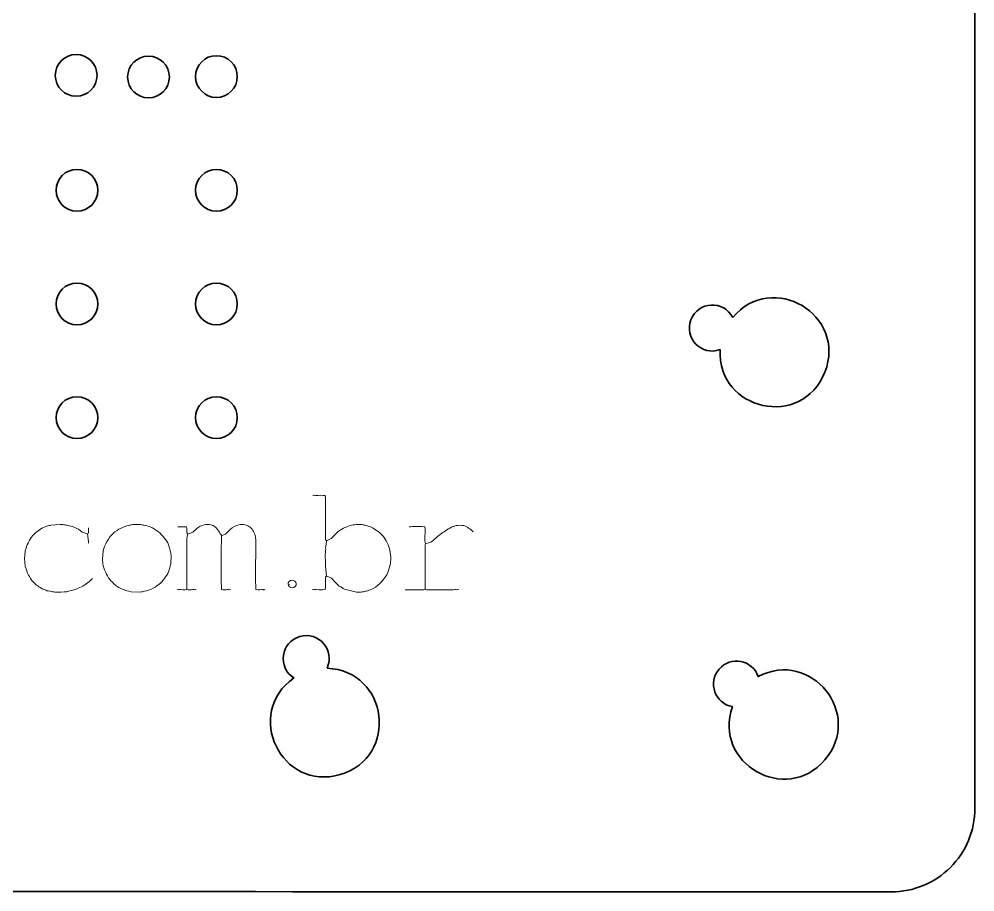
# Model space of a CAD drawing. Header units: centimetres. Extents: x -10.7 to 10.7, y -4.6 to 4.6.
# Drawn here: x -7.755 to -5.465, y -2.162 to -0.072 of the extents above; entities that cross this region are included whole.
import ezdxf

# ---------------------------------------------------------------- set-up
doc = ezdxf.new("R2010")
doc.units = ezdxf.units.CM
doc.header["$MEASUREMENT"] = 0
doc.layers.add('Default', color=7, linetype='Continuous')
doc.layers.add('Layer 1', color=7, linetype='Continuous')

msp = doc.modelspace()

# ---------------------------------------------------------------- linework, layer by layer
at = {"layer": 'Default', "color": 5, "lineweight": 35}
for points in [[(-5.4655, -1.96225), (-5.4655, -1.96225), (-5.4655, 2.4258), (-5.4655, 2.4258)], [(-10.50976, -2.1615), (-9.68451, -2.16151), (-6.5461, -2.1616), (-5.66565, -2.16225)]]:
    msp.add_open_spline(points, degree=3, dxfattribs=at)
msp.add_open_spline([(-5.66565, -2.16225), (-5.61258, -2.16229), (-5.56167, -2.14124), (-5.52413, -2.10372), (-5.52413, -2.10372), (-5.48659, -2.06621), (-5.4655, -2.01532), (-5.4655, -1.96225)], degree=3, knots=[0, 0, 0, 0, 0.3333333, 0.3333333, 0.3333333, 0.3333333, 1, 1, 1, 1], dxfattribs=at)
at = {"layer": 'Layer 1', "color": 5, "lineweight": 35}
for points in [[(-7.5681, -0.20646), (-7.5681, -0.17884), (-7.59049, -0.15646), (-7.6181, -0.15646), (-7.6181, -0.15646), (-7.64571, -0.15646), (-7.6681, -0.17884), (-7.6681, -0.20646), (-7.6681, -0.20646), (-7.6681, -0.23408), (-7.64571, -0.25647), (-7.6181, -0.25647), (-7.6181, -0.25647), (-7.59049, -0.25647), (-7.5681, -0.23408), (-7.5681, -0.20646)], [(-7.23208, -0.20927), (-7.23208, -0.18165), (-7.25446, -0.15927), (-7.28208, -0.15927), (-7.28208, -0.15927), (-7.30969, -0.15927), (-7.33207, -0.18165), (-7.33207, -0.20927), (-7.33207, -0.20927), (-7.33207, -0.23689), (-7.30969, -0.25928), (-7.28208, -0.25928), (-7.28208, -0.25928), (-7.25446, -0.25928), (-7.23208, -0.23689), (-7.23208, -0.20927)], [(-7.39488, -0.21035), (-7.39488, -0.18274), (-7.41726, -0.16035), (-7.44487, -0.16035), (-7.44487, -0.16035), (-7.47249, -0.16035), (-7.49487, -0.18274), (-7.49487, -0.21035), (-7.49487, -0.21035), (-7.49487, -0.23798), (-7.47249, -0.26036), (-7.44487, -0.26036), (-7.44487, -0.26036), (-7.41726, -0.26036), (-7.39488, -0.23798), (-7.39488, -0.21035)], [(-7.56611, -0.48162), (-7.56611, -0.454), (-7.58849, -0.43162), (-7.61611, -0.43162), (-7.61611, -0.43162), (-7.64372, -0.43162), (-7.66611, -0.454), (-7.66611, -0.48162), (-7.66611, -0.48162), (-7.66611, -0.50923), (-7.64372, -0.53162), (-7.61611, -0.53162), (-7.61611, -0.53162), (-7.58849, -0.53162), (-7.56611, -0.50923), (-7.56611, -0.48162)], [(-7.23208, -0.48162), (-7.23208, -0.454), (-7.25446, -0.43162), (-7.28208, -0.43162), (-7.28208, -0.43162), (-7.30969, -0.43162), (-7.33207, -0.454), (-7.33207, -0.48162), (-7.33207, -0.48162), (-7.33207, -0.50923), (-7.30969, -0.53162), (-7.28208, -0.53162), (-7.28208, -0.53162), (-7.25446, -0.53162), (-7.23208, -0.50923), (-7.23208, -0.48162)], [(-6.04556, -0.78647), (-6.06726, -0.74443), (-6.12838, -0.74759), (-6.14564, -0.79164), (-6.14564, -0.79164), (-6.16289, -0.83569), (-6.12018, -0.87952), (-6.0757, -0.86341), (-6.0757, -0.86341), (-6.08305, -1.01058), (-5.87856, -1.0545), (-5.82482, -0.91732), (-5.82482, -0.91732), (-5.77107, -0.78011), (-5.95099, -0.67347), (-6.04556, -0.78647)], [(-7.56611, -0.75396), (-7.56611, -0.72635), (-7.58849, -0.70396), (-7.61611, -0.70396), (-7.61611, -0.70396), (-7.64372, -0.70396), (-7.66611, -0.72635), (-7.66611, -0.75396), (-7.66611, -0.75396), (-7.66611, -0.78158), (-7.64372, -0.80396), (-7.61611, -0.80396), (-7.61611, -0.80396), (-7.58849, -0.80396), (-7.56611, -0.78158), (-7.56611, -0.75396)], [(-7.23208, -0.75396), (-7.23208, -0.72635), (-7.25446, -0.70396), (-7.28208, -0.70396), (-7.28208, -0.70396), (-7.30969, -0.70396), (-7.33207, -0.72635), (-7.33207, -0.75396), (-7.33207, -0.75396), (-7.33207, -0.78158), (-7.30969, -0.80396), (-7.28208, -0.80396), (-7.28208, -0.80396), (-7.25446, -0.80396), (-7.23208, -0.78158), (-7.23208, -0.75396)], [(-7.56611, -1.0263), (-7.56611, -0.99869), (-7.58849, -0.97631), (-7.61611, -0.97631), (-7.61611, -0.97631), (-7.64372, -0.97631), (-7.66611, -0.99869), (-7.66611, -1.0263), (-7.66611, -1.0263), (-7.66611, -1.05392), (-7.64372, -1.0763), (-7.61611, -1.0763), (-7.61611, -1.0763), (-7.58849, -1.0763), (-7.56611, -1.05392), (-7.56611, -1.0263)], [(-7.23208, -1.0263), (-7.23208, -0.99869), (-7.25446, -0.97631), (-7.28208, -0.97631), (-7.28208, -0.97631), (-7.30969, -0.97631), (-7.33207, -0.99869), (-7.33207, -1.0263), (-7.33207, -1.0263), (-7.33207, -1.05392), (-7.30969, -1.0763), (-7.28208, -1.0763), (-7.28208, -1.0763), (-7.25446, -1.0763), (-7.23208, -1.05392), (-7.23208, -1.0263)], [(-7.01723, -1.62656), (-6.9973, -1.58366), (-7.03723, -1.53727), (-7.08262, -1.55062), (-7.08262, -1.55062), (-7.128, -1.56395), (-7.13649, -1.62457), (-7.09652, -1.64987), (-7.09652, -1.64987), (-7.21735, -1.73419), (-7.12683, -1.92274), (-6.98546, -1.8812), (-6.98546, -1.8812), (-6.8441, -1.83965), (-6.86999, -1.6321), (-7.01723, -1.62656)], [(-6.04633, -1.71858), (-6.09377, -1.85416), (-5.91872, -1.95519), (-5.82506, -1.84629), (-5.82506, -1.84629), (-5.7314, -1.73739), (-5.85749, -1.57943), (-5.98445, -1.64663), (-5.98445, -1.64663), (-5.99823, -1.60643), (-6.05046, -1.59638), (-6.07817, -1.62861), (-6.07817, -1.62861), (-6.10588, -1.66083), (-6.08814, -1.71096), (-6.04633, -1.71858)]]:
    msp.add_open_spline(points, degree=3, knots=[0, 0, 0, 0, 0.2, 0.2, 0.2, 0.2, 0.4, 0.4, 0.4, 0.4, 0.6, 0.6, 0.6, 0.6, 1, 1, 1, 1], dxfattribs=at)
at = {"layer": 'Layer 1', "color": 1, "lineweight": 20}
for points, knots in [([(-7.01819, -1.32109), (-7.01819, -1.32109), (-7.01932, -1.33017), (-7.01932, -1.33017), (-7.01932, -1.33017), (-7.02005, -1.33242), (-7.01989, -1.33224), (-7.01989, -1.33471), (-7.01989, -1.33471), (-7.02073, -1.3373), (-7.02046, -1.33868), (-7.02046, -1.34153), (-7.02046, -1.34153), (-7.02202, -1.34636), (-7.02103, -1.3755), (-7.02103, -1.38298), (-7.02103, -1.38298), (-7.02103, -1.38298), (-7.01819, -1.40569), (-7.01819, -1.40569), (-7.01819, -1.40569), (-7.01595, -1.40616), (-7.00788, -1.41006), (-7.00569, -1.41137), (-7.00569, -1.41137), (-7.00569, -1.41137), (-6.99632, -1.42272), (-6.98866, -1.42897), (-6.98866, -1.42897), (-6.9846, -1.43171), (-6.97912, -1.43471), (-6.9756, -1.43749), (-6.9756, -1.43749), (-6.9756, -1.43749), (-6.95005, -1.44373), (-6.95005, -1.44373), (-6.95005, -1.44373), (-6.94614, -1.445), (-6.94076, -1.4443), (-6.93642, -1.4443), (-6.93642, -1.4443), (-6.9339, -1.44348), (-6.93294, -1.44373), (-6.93018, -1.44373), (-6.93018, -1.44373), (-6.92744, -1.44278), (-6.92295, -1.44169), (-6.91996, -1.44146), (-6.91996, -1.44146), (-6.91584, -1.43908), (-6.91065, -1.43782), (-6.90633, -1.43537), (-6.90633, -1.43537), (-6.89265, -1.42762), (-6.87741, -1.4114), (-6.87169, -1.39717), (-6.87169, -1.39717), (-6.8685, -1.38921), (-6.86789, -1.38369), (-6.86545, -1.37616), (-6.86545, -1.37616), (-6.86545, -1.37616), (-6.86545, -1.37105), (-6.86545, -1.37105), (-6.86545, -1.37105), (-6.86403, -1.36669), (-6.86488, -1.36055), (-6.86488, -1.35572), (-6.86488, -1.35572), (-6.8662, -1.34739), (-6.86675, -1.34043), (-6.87071, -1.33131), (-6.87071, -1.33131), (-6.87708, -1.31663), (-6.88293, -1.30888), (-6.89497, -1.29894), (-6.89497, -1.29894), (-6.90912, -1.28938), (-6.91039, -1.28874), (-6.9262, -1.28361), (-6.9262, -1.28361), (-6.9262, -1.28361), (-6.92904, -1.28361), (-6.92904, -1.28361), (-6.92904, -1.28361), (-6.93045, -1.28315), (-6.9316, -1.28293), (-6.93302, -1.28248), (-6.93302, -1.28248), (-6.93302, -1.28248), (-6.93926, -1.28248), (-6.93926, -1.28248), (-6.93926, -1.28248), (-6.94137, -1.28179), (-6.94089, -1.28191), (-6.94324, -1.28191), (-6.94324, -1.28191), (-6.94828, -1.2827), (-6.95347, -1.2827), (-6.95857, -1.28361), (-6.95857, -1.28361), (-6.97417, -1.28901), (-6.976, -1.28924), (-6.99036, -1.29894), (-6.99036, -1.29894), (-6.99625, -1.3038), (-7.00617, -1.31534), (-7.00626, -1.31541), (-7.00626, -1.31541), (-7.00925, -1.3172), (-7.01492, -1.31978), (-7.01819, -1.32109), (-7.01819, -1.32109), (-7.01819, -1.32109), (-7.02103, -1.31825), (-7.02103, -1.31825), (-7.02103, -1.31825), (-7.02103, -1.30551), (-7.01988, -1.21763), (-7.02159, -1.2132), (-7.02159, -1.2132), (-7.02552, -1.21168), (-7.03863, -1.21264), (-7.04374, -1.21264), (-7.04374, -1.21264), (-7.04619, -1.21189), (-7.04469, -1.21189), (-7.04714, -1.21264), (-7.04714, -1.21264), (-7.05015, -1.21213), (-7.04811, -1.21213), (-7.05112, -1.21264)], [0, 0, 0, 0, 0.0294118, 0.0294118, 0.0294118, 0.0294118, 0.0588235, 0.0588235, 0.0588235, 0.0588235, 0.0882353, 0.0882353, 0.0882353, 0.0882353, 0.1176471, 0.1176471, 0.1176471, 0.1176471, 0.1470588, 0.1470588, 0.1470588, 0.1470588, 0.1764706, 0.1764706, 0.1764706, 0.1764706, 0.2058824, 0.2058824, 0.2058824, 0.2058824, 0.2352941, 0.2352941, 0.2352941, 0.2352941, 0.2647059, 0.2647059, 0.2647059, 0.2647059, 0.2941176, 0.2941176, 0.2941176, 0.2941176, 0.3235294, 0.3235294, 0.3235294, 0.3235294, 0.3529412, 0.3529412, 0.3529412, 0.3529412, 0.3823529, 0.3823529, 0.3823529, 0.3823529, 0.4117647, 0.4117647, 0.4117647, 0.4117647, 0.4411765, 0.4411765, 0.4411765, 0.4411765, 0.4705882, 0.4705882, 0.4705882, 0.4705882, 0.5, 0.5, 0.5, 0.5, 0.5294118, 0.5294118, 0.5294118, 0.5294118, 0.5588235, 0.5588235, 0.5588235, 0.5588235, 0.5882353, 0.5882353, 0.5882353, 0.5882353, 0.6176471, 0.6176471, 0.6176471, 0.6176471, 0.6470588, 0.6470588, 0.6470588, 0.6470588, 0.6764706, 0.6764706, 0.6764706, 0.6764706, 0.7058824, 0.7058824, 0.7058824, 0.7058824, 0.7352941, 0.7352941, 0.7352941, 0.7352941, 0.7647059, 0.7647059, 0.7647059, 0.7647059, 0.7941176, 0.7941176, 0.7941176, 0.7941176, 0.8235294, 0.8235294, 0.8235294, 0.8235294, 0.8529412, 0.8529412, 0.8529412, 0.8529412, 0.8823529, 0.8823529, 0.8823529, 0.8823529, 0.9117647, 0.9117647, 0.9117647, 0.9117647, 0.9411765, 0.9411765, 0.9411765, 0.9411765, 1, 1, 1, 1]), ([(-7.57861, -1.41137), (-7.57861, -1.41137), (-7.58599, -1.41875), (-7.58599, -1.41875), (-7.58599, -1.41875), (-7.59641, -1.42579), (-7.60143, -1.43035), (-7.61324, -1.43508), (-7.61324, -1.43508), (-7.62366, -1.43924), (-7.6307, -1.43999), (-7.6405, -1.44316), (-7.6405, -1.44316), (-7.64557, -1.44396), (-7.6642, -1.44495), (-7.66832, -1.4443), (-7.66832, -1.4443), (-7.67084, -1.44348), (-7.6718, -1.44373), (-7.67457, -1.44373), (-7.67457, -1.44373), (-7.67741, -1.44281), (-7.68517, -1.44113), (-7.68819, -1.44089), (-7.68819, -1.44089), (-7.69175, -1.43884), (-7.69659, -1.43741), (-7.70069, -1.43537), (-7.70069, -1.43537), (-7.70588, -1.43277), (-7.70846, -1.43045), (-7.71318, -1.42727), (-7.71318, -1.42727), (-7.71318, -1.42727), (-7.72397, -1.41648), (-7.72397, -1.41648), (-7.72397, -1.41648), (-7.73438, -1.40107), (-7.73437, -1.39991), (-7.73986, -1.38298), (-7.73986, -1.38298), (-7.73986, -1.38298), (-7.73986, -1.38071), (-7.73986, -1.38071), (-7.73986, -1.38071), (-7.74044, -1.37894), (-7.74043, -1.37793), (-7.741, -1.37616), (-7.741, -1.37616), (-7.741, -1.37616), (-7.74157, -1.36083), (-7.74157, -1.36083), (-7.74157, -1.36083), (-7.74068, -1.35809), (-7.741, -1.3554), (-7.741, -1.35232), (-7.741, -1.35232), (-7.74043, -1.35055), (-7.74044, -1.34954), (-7.73986, -1.34777), (-7.73986, -1.34777), (-7.73986, -1.34777), (-7.73986, -1.3455), (-7.73986, -1.3455), (-7.73986, -1.3455), (-7.73881, -1.33881), (-7.73207, -1.32264), (-7.72851, -1.31711), (-7.72851, -1.31711), (-7.72655, -1.31407), (-7.71794, -1.30374), (-7.71488, -1.30121), (-7.71488, -1.30121), (-7.71488, -1.30121), (-7.70069, -1.29099), (-7.70069, -1.29099), (-7.70069, -1.29099), (-7.69887, -1.29061), (-7.68995, -1.28689), (-7.68819, -1.28588), (-7.68819, -1.28588), (-7.68558, -1.28568), (-7.68097, -1.28445), (-7.67854, -1.28361), (-7.67854, -1.28361), (-7.67854, -1.28361), (-7.6564, -1.28191), (-7.6564, -1.28191), (-7.6564, -1.28191), (-7.65105, -1.28275), (-7.6485, -1.28236), (-7.64447, -1.28304), (-7.64447, -1.28304), (-7.64223, -1.28377), (-7.6424, -1.28361), (-7.63993, -1.28361), (-7.63993, -1.28361), (-7.62557, -1.28827), (-7.6159, -1.28928), (-7.60359, -1.30065), (-7.60359, -1.30065), (-7.59958, -1.3014), (-7.59396, -1.30436), (-7.59053, -1.30462), (-7.59053, -1.30462), (-7.58861, -1.30336), (-7.58957, -1.3043), (-7.58826, -1.30235), (-7.58826, -1.30235), (-7.58826, -1.29972), (-7.58793, -1.29842), (-7.58883, -1.2961), (-7.58883, -1.2961), (-7.58804, -1.29366), (-7.58788, -1.29287), (-7.58883, -1.29043)], [0, 0, 0, 0, 0.0333333, 0.0333333, 0.0333333, 0.0333333, 0.0666667, 0.0666667, 0.0666667, 0.0666667, 0.1, 0.1, 0.1, 0.1, 0.1333333, 0.1333333, 0.1333333, 0.1333333, 0.1666667, 0.1666667, 0.1666667, 0.1666667, 0.2, 0.2, 0.2, 0.2, 0.2333333, 0.2333333, 0.2333333, 0.2333333, 0.2666667, 0.2666667, 0.2666667, 0.2666667, 0.3, 0.3, 0.3, 0.3, 0.3333333, 0.3333333, 0.3333333, 0.3333333, 0.3666667, 0.3666667, 0.3666667, 0.3666667, 0.4, 0.4, 0.4, 0.4, 0.4333333, 0.4333333, 0.4333333, 0.4333333, 0.4666667, 0.4666667, 0.4666667, 0.4666667, 0.5, 0.5, 0.5, 0.5, 0.5333333, 0.5333333, 0.5333333, 0.5333333, 0.5666667, 0.5666667, 0.5666667, 0.5666667, 0.6, 0.6, 0.6, 0.6, 0.6333333, 0.6333333, 0.6333333, 0.6333333, 0.6666667, 0.6666667, 0.6666667, 0.6666667, 0.7, 0.7, 0.7, 0.7, 0.7333333, 0.7333333, 0.7333333, 0.7333333, 0.7666667, 0.7666667, 0.7666667, 0.7666667, 0.8, 0.8, 0.8, 0.8, 0.8333333, 0.8333333, 0.8333333, 0.8333333, 0.8666667, 0.8666667, 0.8666667, 0.8666667, 0.9, 0.9, 0.9, 0.9, 0.9333333, 0.9333333, 0.9333333, 0.9333333, 1, 1, 1, 1]), ([(-7.48322, -1.28248), (-7.48807, -1.28405), (-7.48936, -1.28342), (-7.4906, -1.28361), (-7.4906, -1.28361), (-7.50791, -1.28922), (-7.50951, -1.28945), (-7.52523, -1.30008), (-7.52523, -1.30008), (-7.52523, -1.30008), (-7.53716, -1.312), (-7.53716, -1.312), (-7.53716, -1.312), (-7.54773, -1.32765), (-7.5477, -1.32838), (-7.55362, -1.3455), (-7.55362, -1.3455), (-7.55362, -1.3455), (-7.55533, -1.36537), (-7.55533, -1.36537), (-7.55533, -1.36537), (-7.55533, -1.36537), (-7.55419, -1.37673), (-7.55419, -1.37673), (-7.55419, -1.37673), (-7.55223, -1.38833), (-7.54542, -1.40431), (-7.53773, -1.41364), (-7.53773, -1.41364), (-7.52991, -1.42311), (-7.51832, -1.43293), (-7.50706, -1.43749), (-7.50706, -1.43749), (-7.49899, -1.44075), (-7.49424, -1.44126), (-7.48662, -1.44373), (-7.48662, -1.44373), (-7.48662, -1.44373), (-7.46562, -1.4443), (-7.46562, -1.4443), (-7.46562, -1.4443), (-7.46309, -1.44348), (-7.46214, -1.44373), (-7.45937, -1.44373), (-7.45937, -1.44373), (-7.45188, -1.4413), (-7.4475, -1.44101), (-7.4395, -1.43768), (-7.4395, -1.43768), (-7.43016, -1.4338), (-7.42779, -1.43108), (-7.41962, -1.42556), (-7.41962, -1.42556), (-7.41093, -1.41839), (-7.40121, -1.40596), (-7.3971, -1.39604), (-7.3971, -1.39604), (-7.39413, -1.38885), (-7.39347, -1.38364), (-7.39123, -1.37673), (-7.39123, -1.37673), (-7.39123, -1.37673), (-7.39067, -1.35629), (-7.39067, -1.35629), (-7.39067, -1.35629), (-7.39148, -1.35377), (-7.39123, -1.35281), (-7.39123, -1.35004), (-7.39123, -1.35004), (-7.39348, -1.34311), (-7.39396, -1.33809), (-7.39691, -1.33074), (-7.39691, -1.33074), (-7.40161, -1.31903), (-7.41097, -1.30815), (-7.42076, -1.30008), (-7.42076, -1.30008), (-7.4264, -1.29543), (-7.43374, -1.29092), (-7.44063, -1.28815), (-7.44063, -1.28815), (-7.44578, -1.28609), (-7.45027, -1.28527), (-7.4554, -1.28361), (-7.4554, -1.28361), (-7.4554, -1.28361), (-7.45823, -1.28361), (-7.45823, -1.28361), (-7.45823, -1.28361), (-7.46, -1.28304), (-7.46101, -1.28305), (-7.46278, -1.28248), (-7.46278, -1.28248), (-7.4663, -1.28192), (-7.47886, -1.28248), (-7.48322, -1.28248)], [0, 0, 0, 0, 0.04, 0.04, 0.04, 0.04, 0.08, 0.08, 0.08, 0.08, 0.12, 0.12, 0.12, 0.12, 0.16, 0.16, 0.16, 0.16, 0.2, 0.2, 0.2, 0.2, 0.24, 0.24, 0.24, 0.24, 0.28, 0.28, 0.28, 0.28, 0.32, 0.32, 0.32, 0.32, 0.36, 0.36, 0.36, 0.36, 0.4, 0.4, 0.4, 0.4, 0.44, 0.44, 0.44, 0.44, 0.48, 0.48, 0.48, 0.48, 0.52, 0.52, 0.52, 0.52, 0.56, 0.56, 0.56, 0.56, 0.6, 0.6, 0.6, 0.6, 0.64, 0.64, 0.64, 0.64, 0.68, 0.68, 0.68, 0.68, 0.72, 0.72, 0.72, 0.72, 0.76, 0.76, 0.76, 0.76, 0.8, 0.8, 0.8, 0.8, 0.84, 0.84, 0.84, 0.84, 0.88, 0.88, 0.88, 0.88, 0.92, 0.92, 0.92, 0.92, 1, 1, 1, 1]), ([(-7.58883, -1.32676), (-7.58802, -1.32468), (-7.58826, -1.32519), (-7.58826, -1.32279), (-7.58826, -1.32279), (-7.58826, -1.32279), (-7.59053, -1.30462), (-7.59053, -1.30462)], [0, 0, 0, 0, 0.3333333, 0.3333333, 0.3333333, 0.3333333, 1, 1, 1, 1]), ([(-7.16638, -1.43805), (-7.16771, -1.43835), (-7.1661, -1.43897), (-7.16865, -1.43805), (-7.16865, -1.43805), (-7.17088, -1.43876), (-7.16871, -1.4389), (-7.17149, -1.43805), (-7.17149, -1.43805), (-7.17256, -1.43791), (-7.18239, -1.43999), (-7.18739, -1.43805), (-7.18739, -1.43805), (-7.18995, -1.43148), (-7.18671, -1.32352), (-7.18853, -1.312), (-7.18853, -1.312), (-7.18984, -1.30369), (-7.19461, -1.29439), (-7.20159, -1.28872), (-7.20159, -1.28872), (-7.20469, -1.2862), (-7.20963, -1.2837), (-7.21351, -1.28304), (-7.21351, -1.28304), (-7.21743, -1.28238), (-7.22466, -1.28234), (-7.22884, -1.28304), (-7.22884, -1.28304), (-7.2345, -1.284), (-7.24395, -1.28933), (-7.24871, -1.29326), (-7.24871, -1.29326), (-7.24871, -1.29326), (-7.26007, -1.30519), (-7.26007, -1.30519), (-7.26007, -1.30519), (-7.26317, -1.30626), (-7.26606, -1.30752), (-7.26916, -1.30859), (-7.26916, -1.30859), (-7.275, -1.30288), (-7.27071, -1.3089), (-7.27483, -1.30065), (-7.27483, -1.30065), (-7.27696, -1.29639), (-7.28137, -1.29103), (-7.28505, -1.28815), (-7.28505, -1.28815), (-7.2879, -1.28593), (-7.29217, -1.28366), (-7.29584, -1.28304), (-7.29584, -1.28304), (-7.29976, -1.28238), (-7.30699, -1.28234), (-7.31117, -1.28304), (-7.31117, -1.28304), (-7.31639, -1.28392), (-7.32529, -1.28878), (-7.32934, -1.29213), (-7.32934, -1.29213), (-7.32934, -1.29213), (-7.33843, -1.30065), (-7.33843, -1.30065), (-7.33843, -1.30065), (-7.34161, -1.30132), (-7.34732, -1.30378), (-7.35035, -1.30519), (-7.35035, -1.30519), (-7.35035, -1.30519), (-7.35319, -1.30235), (-7.35319, -1.30235), (-7.35319, -1.30235), (-7.35319, -1.29785), (-7.35221, -1.29158), (-7.35376, -1.28759), (-7.35376, -1.28759), (-7.35376, -1.28759), (-7.37477, -1.28759), (-7.37477, -1.28759)], [0, 0, 0, 0, 0.047619, 0.047619, 0.047619, 0.047619, 0.0952381, 0.0952381, 0.0952381, 0.0952381, 0.1428571, 0.1428571, 0.1428571, 0.1428571, 0.1904762, 0.1904762, 0.1904762, 0.1904762, 0.2380952, 0.2380952, 0.2380952, 0.2380952, 0.2857143, 0.2857143, 0.2857143, 0.2857143, 0.3333333, 0.3333333, 0.3333333, 0.3333333, 0.3809524, 0.3809524, 0.3809524, 0.3809524, 0.4285714, 0.4285714, 0.4285714, 0.4285714, 0.4761905, 0.4761905, 0.4761905, 0.4761905, 0.5238095, 0.5238095, 0.5238095, 0.5238095, 0.5714286, 0.5714286, 0.5714286, 0.5714286, 0.6190476, 0.6190476, 0.6190476, 0.6190476, 0.6666667, 0.6666667, 0.6666667, 0.6666667, 0.7142857, 0.7142857, 0.7142857, 0.7142857, 0.7619048, 0.7619048, 0.7619048, 0.7619048, 0.8095238, 0.8095238, 0.8095238, 0.8095238, 0.8571429, 0.8571429, 0.8571429, 0.8571429, 0.9047619, 0.9047619, 0.9047619, 0.9047619, 1, 1, 1, 1]), ([(-6.66728, -1.30008), (-6.67329, -1.29407), (-6.68222, -1.28607), (-6.69056, -1.28475), (-6.69056, -1.28475), (-6.69508, -1.28403), (-6.70288, -1.28395), (-6.7076, -1.28475), (-6.7076, -1.28475), (-6.71002, -1.28558), (-6.71295, -1.28682), (-6.71555, -1.28702), (-6.71555, -1.28702), (-6.72057, -1.28992), (-6.72498, -1.29141), (-6.73031, -1.29497), (-6.73031, -1.29497), (-6.7392, -1.3009), (-6.7472, -1.30703), (-6.75529, -1.3137), (-6.75529, -1.3137), (-6.75529, -1.3137), (-6.76665, -1.32393), (-6.76665, -1.32393), (-6.76665, -1.32393), (-6.76967, -1.32514), (-6.77837, -1.32823), (-6.78141, -1.32847), (-6.78141, -1.32847), (-6.7855, -1.32273), (-6.77999, -1.2962), (-6.78312, -1.28815), (-6.78312, -1.28815), (-6.78723, -1.28656), (-6.814, -1.28759), (-6.82059, -1.28759)], [0, 0, 0, 0, 0.1, 0.1, 0.1, 0.1, 0.2, 0.2, 0.2, 0.2, 0.3, 0.3, 0.3, 0.3, 0.4, 0.4, 0.4, 0.4, 0.5, 0.5, 0.5, 0.5, 0.6, 0.6, 0.6, 0.6, 0.7, 0.7, 0.7, 0.7, 0.8, 0.8, 0.8, 0.8, 1, 1, 1, 1]), ([(-7.33048, -1.43805), (-7.33288, -1.43805), (-7.33237, -1.43781), (-7.33445, -1.43862), (-7.33445, -1.43862), (-7.33656, -1.43794), (-7.33608, -1.43805), (-7.33843, -1.43805), (-7.33843, -1.43805), (-7.34154, -1.43906), (-7.35013, -1.43924), (-7.35319, -1.43805), (-7.35319, -1.43805), (-7.35319, -1.43805), (-7.35319, -1.31541), (-7.35319, -1.31541), (-7.35319, -1.31541), (-7.35211, -1.31207), (-7.35168, -1.30843), (-7.35035, -1.30519)], [0, 0, 0, 0, 0.1666667, 0.1666667, 0.1666667, 0.1666667, 0.3333333, 0.3333333, 0.3333333, 0.3333333, 0.5, 0.5, 0.5, 0.5, 0.6666667, 0.6666667, 0.6666667, 0.6666667, 1, 1, 1, 1]), ([(-7.24815, -1.43805), (-7.25055, -1.43805), (-7.25004, -1.43781), (-7.25212, -1.43862), (-7.25212, -1.43862), (-7.25423, -1.43794), (-7.25375, -1.43805), (-7.2561, -1.43805), (-7.2561, -1.43805), (-7.25947, -1.43915), (-7.26638, -1.43935), (-7.26972, -1.43805), (-7.26972, -1.43805), (-7.27133, -1.43391), (-7.27029, -1.3274), (-7.27029, -1.31314), (-7.27029, -1.31314), (-7.26979, -1.3116), (-7.26946, -1.31022), (-7.26916, -1.30859)], [0, 0, 0, 0, 0.1666667, 0.1666667, 0.1666667, 0.1666667, 0.3333333, 0.3333333, 0.3333333, 0.3333333, 0.5, 0.5, 0.5, 0.5, 0.6666667, 0.6666667, 0.6666667, 0.6666667, 1, 1, 1, 1]), ([(-6.70249, -1.43805), (-6.70489, -1.43805), (-6.70438, -1.43781), (-6.70646, -1.43862), (-6.70646, -1.43862), (-6.70857, -1.43794), (-6.70809, -1.43805), (-6.71044, -1.43805), (-6.71044, -1.43805), (-6.71399, -1.4392), (-6.77961, -1.43919), (-6.78255, -1.43805), (-6.78255, -1.43805), (-6.78255, -1.43805), (-6.78255, -1.33244), (-6.78255, -1.33244), (-6.78255, -1.33244), (-6.78203, -1.33095), (-6.78172, -1.33008), (-6.78141, -1.32847)], [0, 0, 0, 0, 0.1666667, 0.1666667, 0.1666667, 0.1666667, 0.3333333, 0.3333333, 0.3333333, 0.3333333, 0.5, 0.5, 0.5, 0.5, 0.6666667, 0.6666667, 0.6666667, 0.6666667, 1, 1, 1, 1]), ([(-7.09078, -1.42468), (-7.09078, -1.41853), (-7.0974, -1.41546), (-7.10071, -1.41546), (-7.10071, -1.41546), (-7.10734, -1.41546), (-7.11065, -1.42161), (-7.11065, -1.42468), (-7.11065, -1.42468), (-7.11065, -1.43083), (-7.10403, -1.43391), (-7.10071, -1.43391), (-7.10071, -1.43391), (-7.09409, -1.43391), (-7.09078, -1.42776), (-7.09078, -1.42468)], [0, 0, 0, 0, 0.2, 0.2, 0.2, 0.2, 0.4, 0.4, 0.4, 0.4, 0.6, 0.6, 0.6, 0.6, 1, 1, 1, 1]), ([(-7.05169, -1.43805), (-7.05169, -1.43805), (-7.04942, -1.43805), (-7.04942, -1.43805), (-7.04942, -1.43805), (-7.04696, -1.43879), (-7.04846, -1.43879), (-7.04601, -1.43805), (-7.04601, -1.43805), (-7.04576, -1.43802), (-7.0272, -1.44023), (-7.02159, -1.43805), (-7.02159, -1.43805), (-7.02, -1.43394), (-7.02103, -1.41443), (-7.02103, -1.40853), (-7.02103, -1.40853), (-7.02103, -1.40853), (-7.01819, -1.40569), (-7.01819, -1.40569)], [0, 0, 0, 0, 0.1666667, 0.1666667, 0.1666667, 0.1666667, 0.3333333, 0.3333333, 0.3333333, 0.3333333, 0.5, 0.5, 0.5, 0.5, 0.6666667, 0.6666667, 0.6666667, 0.6666667, 1, 1, 1, 1]), ([(-7.35319, -1.43805), (-7.3583, -1.44004), (-7.36862, -1.43791), (-7.36966, -1.43805), (-7.36966, -1.43805), (-7.37211, -1.43879), (-7.37061, -1.43879), (-7.37306, -1.43805), (-7.37306, -1.43805), (-7.37306, -1.43805), (-7.37533, -1.43805), (-7.37533, -1.43805)], [0, 0, 0, 0, 0.25, 0.25, 0.25, 0.25, 0.5, 0.5, 0.5, 0.5, 1, 1, 1, 1])]:
    msp.add_open_spline(points, degree=3, knots=knots, dxfattribs=at)
for points in [[(-7.1062, -1.42613), (-7.1062, -1.42613), (-7.10733, -1.42613), (-7.10733, -1.42613)], [(-6.78255, -1.43805), (-6.78659, -1.43962), (-6.82229, -1.43862), (-6.82968, -1.43862)]]:
    msp.add_open_spline(points, degree=3, dxfattribs=at)

doc.saveas('drawing.dxf')
